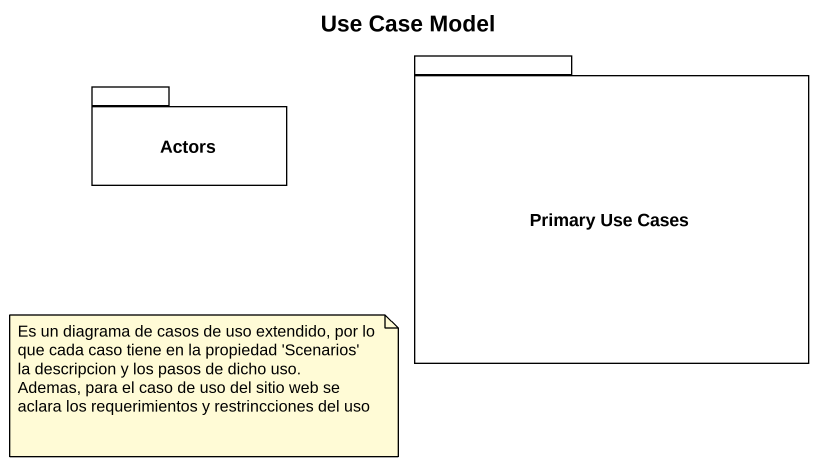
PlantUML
@startuml
title Use Case Model
package Actors {
}
package "Primary Use Cases" as Primary_Use_Cases {
}
note as N1
  Es un diagrama de casos de uso extendido, por lo que cada caso tiene en la propiedad 'Scenarios' la descripcion y los pasos de dicho uso.
  Ademas, para el caso de uso del sitio web se aclara los requerimientos y restrincciones del uso
end note
@enduml
